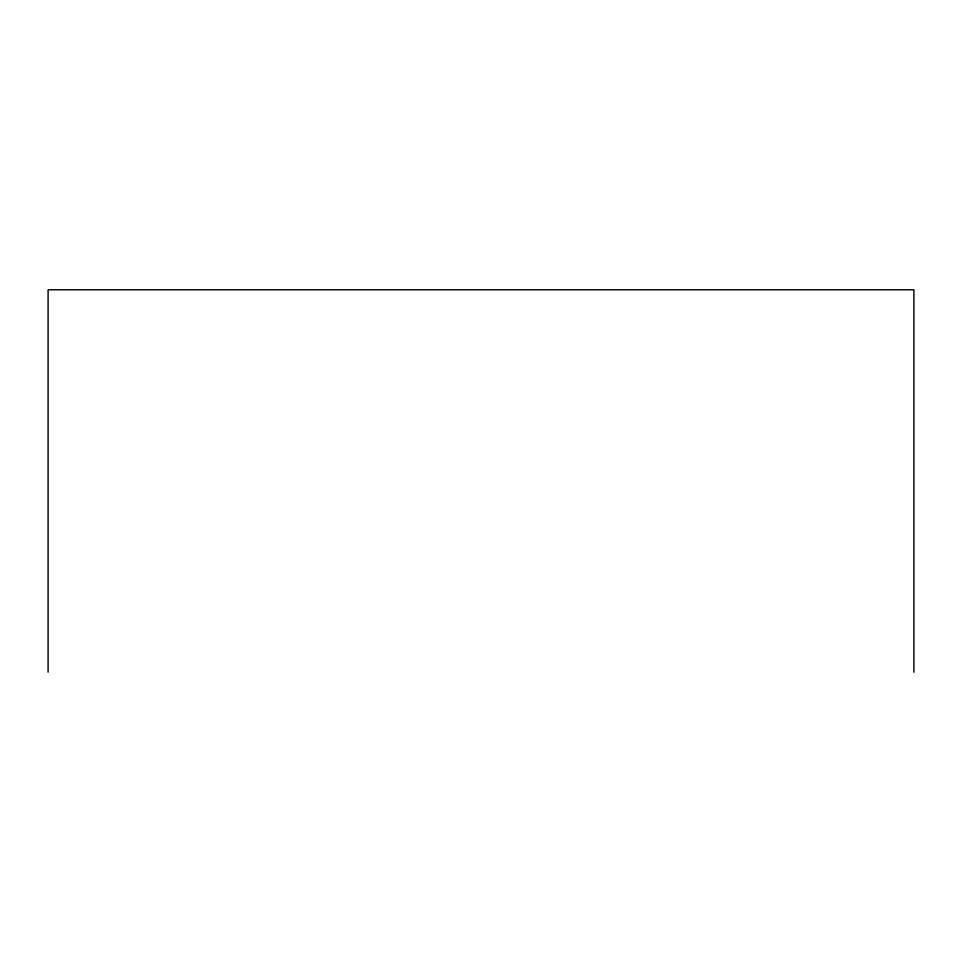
<?xml version="1.0" encoding="UTF-8"?>
<svg xmlns="http://www.w3.org/2000/svg" width="962" height="962" viewBox="0 0 962 962"><rect width="100%" height="100%" fill="white"/><g stroke="black" fill="none" stroke-linecap="round" stroke-linejoin="round"><path stroke-width="1.44" d="M913.9 672.21L913.9 289.79L48.1 289.79L48.1 672.21"/></g></svg>
